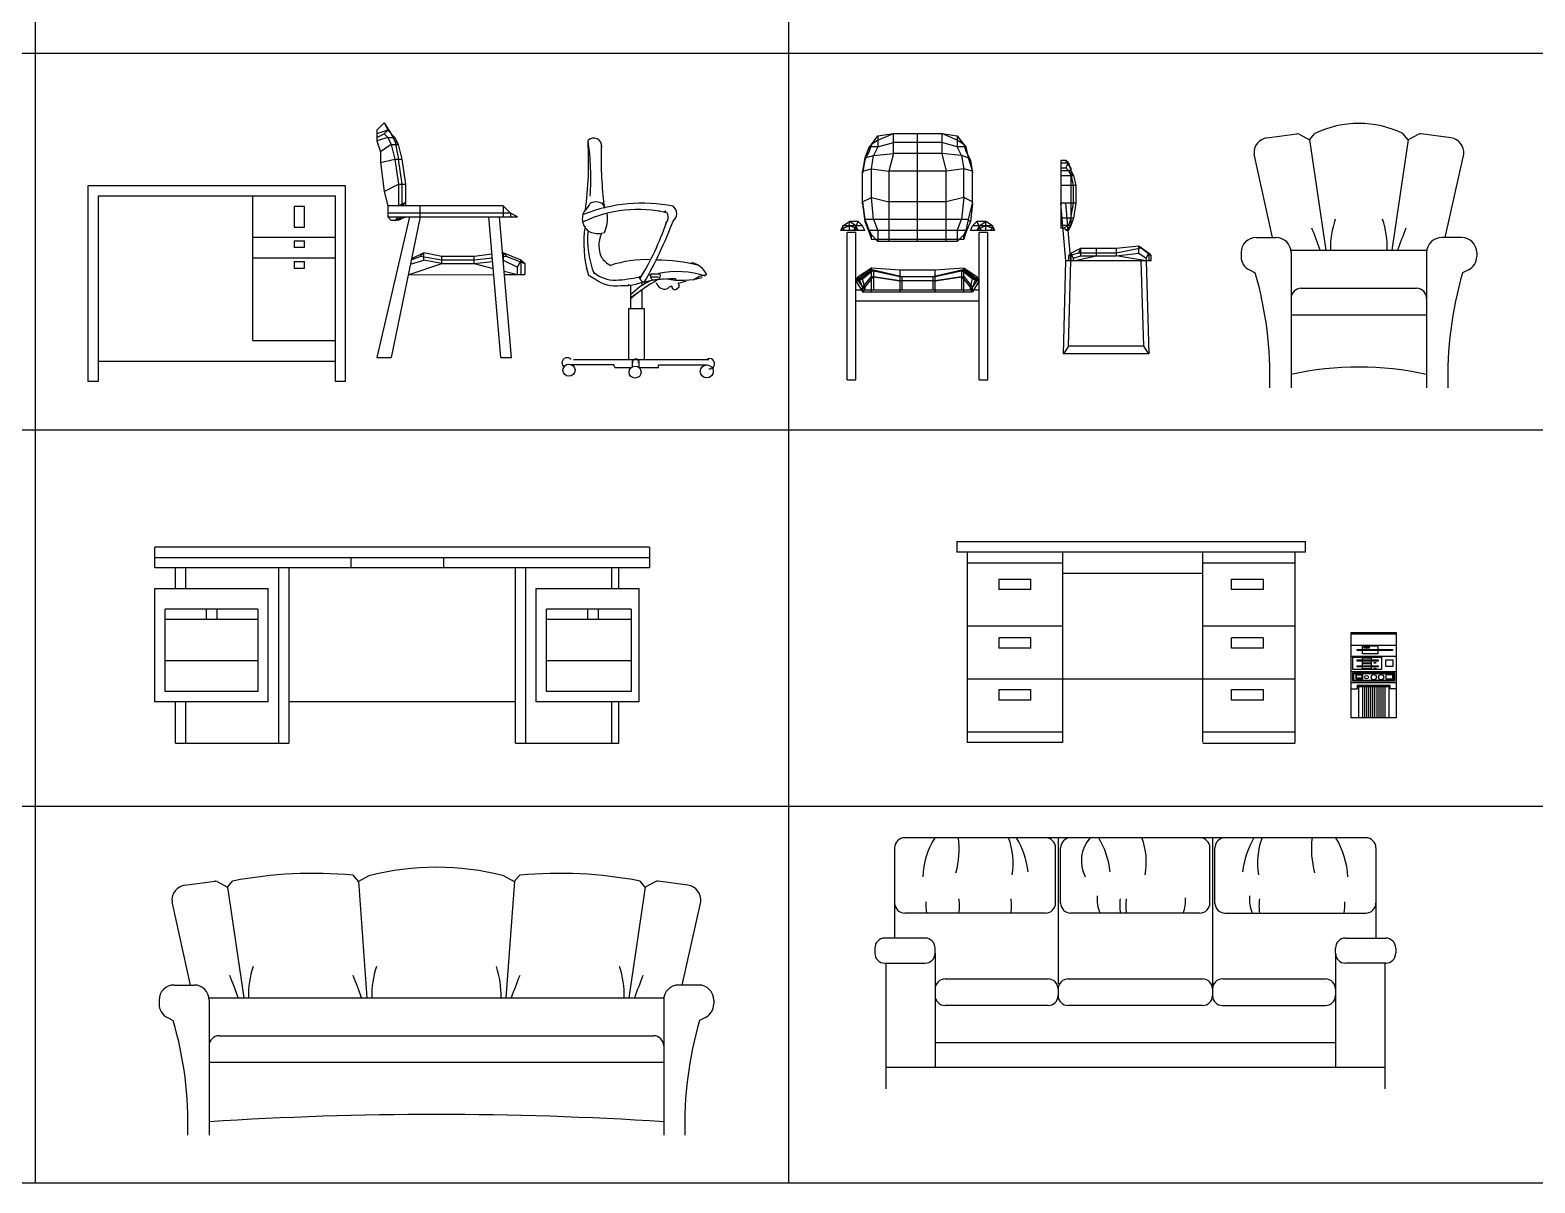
# Model space of a CAD drawing. Extents: x -72339 to 59654, y -38057 to 42097.
# Drawn here: x -60337 to -54344, y 12097 to 16688 of the extents above; entities that cross this region are included whole.
import ezdxf

# ---------------------------------------------------------------- set-up
doc = ezdxf.new("R2010")
doc.units = 0
doc.header["$MEASUREMENT"] = 0
doc.layers.get('0').update_dxf_attribs({"linetype": 'CONTINUOUS'})
doc.styles.add('DIM_FONT', font='SIMPLEX.shx', dxfattribs={"width": 0.8})
doc.styles.get("Standard").update_dxf_attribs({"font": 'TXT', "bigfont": 'HZTXT'})

# ---------------------------------------------------------------- blocks, each defined once
blk = doc.blocks.new('M_K20SXB')
at = {"color": 7, "linetype": 'Continuous'}
for p, q in [((-24.2, 373.8), (-24.2, 369.2)), ((-15.3, 368.5), (-15.3, 277.5)), ((29.3, 379.2), (29.3, 368.2)), ((64.9, 403.9), (96.1, 403.9)), ((67.3, 415.4), (103.3, 415.4)), ((29.3, 351.1), (29.3, 277.5)), ((-24.2, 277.5), (38.2, 277.5)), ((-24.2, 277.5), (-24.2, 74.2)), ((38.2, 277.5), (38.2, 74.2)), ((-242.7, 74.2), (296.8, 74.2)), ((-8, 42.2), (-7.2, 68.2)), ((18.1, 68.1), (18.1, 41.8)), ((-82.2, 52.8), (-256.1, 52.8)), ((-77.7, 42.1), (-82.2, 52.8)), ((-77.7, 42.1), (-13.2, 42.1)), ((14.5, 44.1), (14.4, 44.9)), ((18.1, 42.1), (96.2, 42.1)), ((96.2, 52.8), (287.9, 52.8)), ((96.2, 42.1), (96.2, 52.8))]:
    blk.add_line(p, q, dxfattribs=at)
for centre, radius in [((-260.6, 31.4), 24), ((2.6, 23.9), 24.1), ((288, 26.8), 26)]:
    blk.add_circle(centre, radius, dxfattribs=at)
for centre, radius, start, end in [((-1601.1, 857.9), 1418.8, 352.29304, 3.35652), ((-162, 925), 31.2, 350.13419, 136.7357), ((-1217.3, 794.1), 1043.8, 356.16526, 8.3873), ((1287.4, 868.7), 1419.8, 177.72961, 186.81529), ((-148.1, 634.2), 59.5, 144.51617, 240.54121), ((13.2, 175.6), 496.1, 76.13141, 115.93647), ((30.7, 57.9), 638.4, 78.85112, 111.43441), ((-344.8, 788.6), 192.4, 319.63344, 331.43933), ((-152.8, 644.7), 56.8, 52.09613, 113.9195), ((-200.7, 635.7), 94.5, 27.26866, 38.66864), ((-88.6, 696.2), 35.8, 170.07666, 211.69662), ((109.5, 620.2), 47, 101.78924, 103.46155), ((126, 647.1), 17.4, 94.35972, 115.64101), ((-607.5, 809.6), 746.4, 348.68934, 348.78631), ((130.8, 654.7), 37.5, 308.34079, 51.65921), ((246.1, 537.9), 447.8, 171.32858, 196.58116), ((-241.7, 637), 134.7, 335.80042, 7.29707), ((-914.9, 972.7), 1100.3, 328.36387, 341.29691), ((-1492, 1250.3), 1760.7, 330.34785, 339.20992), ((96.3, 642.3), 38.8, 319.26955, 22.68994), ((185.9, 551.7), 372.4, 174.43036, 201.60454), ((-144.2, 663.8), 88, 247.74407, 283.46295), ((-30.3, 527.9), 111.4, 155.68773, 204.99376), ((112, 490.2), 247.7, 158.12387, 159.59942), ((-49.2, 536.1), 98.9, 213.97654, 242.04903), ((-940.9, 561.2), 761.1, 350.35165, 350.58322), ((-72.5, 510.6), 143.4, 215.52189, 216.97435), ((-77.7, 517.4), 127.6, 228.39971, 272.00253), ((47.3, 15.6), 456.1, 87.99707, 108.25592), ((88.1, -204.6), 674.8, 75.53086, 90.07067), ((169.7, 59.1), 365, 71.83901, 101.62002), ((213.9, 379.9), 80.3, 22.96822, 81.73654), ((-45.2, 616.1), 247.8, 235.73112, 243.05791), ((-72.5, 510.6), 143.4, 233.65222, 277.30936), ((-125.4, 1128.1), 740, 274.03759, 281.34984), ((-45.2, 616.1), 247.8, 267.90367, 282.16195), ((654.8, -553.6), 1099.9, 120.67251, 127.62301), ((172.9, 150.5), 260.8, 114.61838, 136.19429), ((151.9, -103.1), 498.5, 88.71872, 106.89927), ((40.4, 403.6), 20.2, 173.34557, 289.33481), ((-125.4, 1128.1), 740, 284.15751, 285.63507), ((78.1, 405.7), 14.6, 137.86621, 294.32985), ((87.3, 408.6), 16.5, 258.80244, 33.31333), ((121.3, 389.9), 35.9, 194.56137, 283.51064), ((254.5, 24.6), 396.4, 110.76018, 111.4294), ((187.6, 695.2), 305.9, 258.65185, 285.64332), ((162.5, 322.1), 46.4, 107.01145, 134.91654), ((161.9, 365.2), 13.1, 174.22657, 265.38404), ((149.9, 386.8), 36.4, 287.63946, 326.10086), ((182.4, 395), 19.4, 179.24615, 194.31726), ((112.5, 682.4), 310.3, 281.21737, 287.62444), ((146.2, 353.3), 36.4, 21.25421, 42.75607), ((303.2, 295.4), 116.9, 97.5369, 126.06592), ((254.5, 24.6), 396.4, 124.62284, 132.89472), ((-267.5, 60.2), 21.1, 41.35261, 239.03624), ((5.5, 61), 14.5, 26.29431, 151.89663), ((3.8, 50.1), 15.6, 125.99419, 133.80542), ((3.8, 50.1), 15.6, 57.38448, 61.19283), ((299.1, 57.1), 20.5, 263.58537, 123.19962)]:
    blk.add_arc(centre, radius, start, end, dxfattribs=at)
at = {"width": 0.8, "flags": 9}
for tag in ['YSIZE', 'XSIZE']:
    blk.add_attdef(tag, (0, 0), '', height=0.5, dxfattribs=at)
blk = doc.blocks.new('M_K3BBR')
at = {"color": 7, "linetype": 'Continuous'}
for p, q in [((563.2, 779.2), (-463.2, 779.2)), ((-463.2, 779.2), (-463.2, -0.8)), ((563.2, -0.8), (563.2, 779.2)), ((522.1, 738.1), (-422.1, 738.1)), ((-422.1, 738.1), (-422.1, -0.8)), ((193.7, 163.4), (193.7, 738.1)), ((522.1, -0.8), (522.1, 738.1)), ((398.9, 697.1), (357.9, 697.1)), ((357.9, 697.1), (357.9, 615)), ((398.9, 615), (398.9, 697.1)), ((357.9, 615), (398.9, 615)), ((522.1, 573.9), (193.7, 573.9)), ((357.9, 559.7), (398.9, 559.7)), ((357.9, 559.7), (357.9, 532.8)), ((398.9, 532.8), (398.9, 559.7)), ((193.7, 491.8), (522.1, 491.8)), ((398.9, 532.8), (357.9, 532.8)), ((357.9, 477.1), (398.9, 477.1)), ((357.9, 477.1), (357.9, 450.7)), ((357.9, 450.7), (398.9, 450.7)), ((398.9, 450.7), (398.9, 477.1)), ((193.7, 163.4), (522.1, 163.4)), ((-422.1, 81.3), (522.1, 81.3)), ((-422.1, -0.8), (-463.2, -0.8)), ((563.2, -0.8), (522.1, -0.8))]:
    blk.add_line(p, q, dxfattribs=at)
at = {"width": 0.8, "flags": 9}
for tag in ['YSIZE', 'XSIZE']:
    blk.add_attdef(tag, (0, 0), '', height=0.5, dxfattribs=at)
blk = doc.blocks.new('M_K18PVJ')
at = {"color": 7, "linetype": 'Continuous'}
for p, q in [((-241.7, 933.2), (-270.4, 904.5)), ((-227.3, 904.5), (-270.4, 890.1)), ((-270.4, 904.5), (-270.4, 861.4)), ((-241.7, 933.2), (-212.9, 890.1)), ((-241.7, 933.2), (-227.3, 904.5)), ((-227.3, 904.5), (-241.7, 890.1)), ((-227.3, 904.5), (-198.5, 875.7)), ((-270.4, 875.7), (-241.7, 890.1)), ((-227.3, 875.7), (-270.4, 861.4)), ((-270.4, 861.4), (-256, 818.2)), ((-212.9, 847), (-256, 818.2)), ((-227.3, 875.7), (-241.7, 890.1)), ((-227.3, 875.7), (-198.5, 875.7)), ((-227.3, 875.7), (-212.9, 847)), ((-198.5, 861.4), (-212.9, 890.1)), ((-212.9, 847), (-198.5, 789.5)), ((-212.9, 847), (-184.2, 847)), ((-184.2, 847), (-198.5, 875.7)), ((-198.5, 861.4), (-184.2, 789.5)), ((-184.2, 847), (-198.5, 861.4)), ((-169.8, 789.5), (-184.2, 847)), ((-256, 818.2), (-256, 775.1)), ((-256, 775.1), (-198.5, 789.5)), ((-198.5, 789.5), (-169.8, 789.5)), ((-198.5, 789.5), (-184.2, 688.9)), ((-169.8, 688.9), (-184.2, 789.5)), ((-155.4, 688.9), (-169.8, 789.5)), ((-256, 775.1), (-241.7, 660.2)), ((-241.7, 660.2), (-184.2, 688.9)), ((-241.7, 660.2), (-227.3, 602.7)), ((-184.2, 688.9), (-155.4, 688.9)), ((-184.2, 688.9), (-184.2, 602.7)), ((-169.8, 602.7), (-169.8, 688.9)), ((-155.4, 602.7), (-155.4, 688.9)), ((232.6, 602.7), (-227.3, 602.7)), ((-227.3, 602.7), (-227.3, 559.6)), ((-184.2, 602.7), (-155.4, 617.1)), ((-155.4, 617.1), (-169.8, 602.7)), ((-97.9, 559.6), (-97.9, 602.7)), ((261.3, 573.9), (232.6, 602.7)), ((232.6, 602.7), (232.6, 559.6)), ((-141.1, 559.6), (-270.4, -0.9)), ((261.3, 573.9), (-227.3, 573.9)), ((-227.3, 559.6), (290.1, 559.6)), ((-227.3, 559.6), (-212.9, 545.2)), ((-97.9, 559.6), (-212.9, -0.9)), ((-198.5, 545.2), (-212.9, 545.2)), ((-184.2, 559.6), (-198.5, 545.2)), ((-185.8, 545.4), (-198.5, 545.2)), ((-196.8, 545.2), (-169.8, 559.6)), ((-185.8, 545.4), (-155.4, 559.6)), ((222.8, -1.6), (175.1, 559.6)), ((265.9, -1.6), (218.2, 559.6)), ((290.1, 559.6), (261.3, 573.9)), ((261.3, 573.9), (261.3, 559.6)), ((-145.7, 327.6), (-11.7, 372.8)), ((-136.5, 371.3), (-83.6, 387.1)), ((-133.3, 387.4), (-97.9, 401.5)), ((-83.6, 415.9), (-132.4, 391.4)), ((-97.9, 401.5), (-83.6, 415.9)), ((-11.7, 387.1), (-97.9, 401.5)), ((-11.7, 401.5), (-83.6, 415.9)), ((-83.6, 387.1), (-83.6, 415.9)), ((-11.7, 372.8), (-83.6, 387.1)), ((117.6, 401.5), (-11.7, 401.5)), ((-11.7, 372.8), (-11.7, 401.5)), ((117.6, 387.1), (-11.7, 387.1)), ((-11.7, 372.8), (117.6, 372.8)), ((187.8, 410.3), (117.6, 401.5)), ((117.6, 372.8), (117.6, 401.5)), ((189.1, 395.1), (117.6, 387.1)), ((117.6, 372.8), (190.2, 381.8)), ((117.6, 372.8), (192.6, 354)), ((232.6, 415.9), (230.4, 415.6)), ((247, 401.5), (231.8, 399.8)), ((304.4, 387.1), (232.6, 415.9)), ((232.6, 415.9), (232.6, 387.1)), ((247, 401.5), (232.6, 415.9)), ((232.6, 387.1), (290.1, 358.4)), ((247, 401.5), (318.8, 372.8)), ((290.1, 358.4), (304.4, 387.1)), ((304.4, 329.6), (304.4, 387.1)), ((318.8, 372.8), (304.4, 387.1)), ((318.8, 372.8), (318.8, 329.6)), ((-145.7, 327.6), (194.7, 329.1)), ((236.6, 343), (290.1, 329.6)), ((237.8, 329.3), (318.8, 329.6)), ((290.1, 329.6), (290.1, 358.4)), ((-270.4, -0.9), (-212.9, -0.9)), ((222.8, -1.6), (265.9, -1.6))]:
    blk.add_line(p, q, dxfattribs=at)
at = {"width": 0.8, "flags": 9}
for tag in ['YSIZE', 'XSIZE']:
    blk.add_attdef(tag, (0, 0), '', height=0.5, dxfattribs=at)
blk = doc.blocks.new('M_K1RAT')
at = {"color": 7, "linetype": 'Continuous'}
for p, q in [((1035.3, 778.8), (-935.2, 778.8)), ((-935.2, 696.7), (-935.2, 778.8)), ((-935.2, 737.8), (1035.3, 737.8)), ((-155.2, 737.8), (-155.2, 696.7)), ((214.3, 737.8), (214.3, 696.7)), ((1035.3, 778.8), (1035.3, 696.7)), ((1035.3, 696.7), (-935.2, 696.7)), ((-853.1, 614.6), (-853.1, 696.7)), ((-812, 614.6), (-812, 696.7)), ((-442.6, 696.7), (-442.6, -1.2)), ((-401.5, 696.7), (-401.5, -1.2)), ((501.6, -1.2), (501.6, 696.7)), ((542.7, -1.2), (542.7, 696.7)), ((884.3, 616.2), (884.3, 697.1)), ((912.2, 614.6), (912.2, 696.7)), ((-935.2, 163), (-935.2, 614.6)), ((-935.2, 614.6), (-483.6, 614.6)), ((-483.6, 163), (-483.6, 614.6)), ((583.7, 163), (583.7, 614.6)), ((583.7, 614.6), (994.3, 614.6)), ((994.3, 163), (994.3, 614.6)), ((-894.1, 204.1), (-894.1, 532.5)), ((-524.7, 532.5), (-894.1, 532.5)), ((-524.7, 491.5), (-894.1, 491.5)), ((-729.9, 491.5), (-729.9, 532.5)), ((-688.9, 532.5), (-688.9, 491.5)), ((-524.7, 532.5), (-524.7, 204.1)), ((624.8, 204.1), (624.8, 532.5)), ((961.6, 532.5), (624.8, 532.5)), ((961.6, 491.5), (624.8, 491.5)), ((789, 491.5), (789, 532.5)), ((830.1, 532.5), (830.1, 491.5)), ((961.6, 532.5), (961.6, 204.1)), ((-894.1, 327.3), (-524.7, 327.3)), ((624.8, 327.3), (961.6, 327.3)), ((-524.7, 204.1), (-894.1, 204.1)), ((961.6, 204.1), (624.8, 204.1)), ((-483.6, 163), (-935.2, 163)), ((-853.1, -1.2), (-853.1, 163)), ((-812, -1.2), (-812, 163)), ((501.6, 163), (-401.5, 163)), ((994.3, 163), (583.7, 163)), ((884.3, -1.5), (884.3, 163.9)), ((912.2, -1.2), (912.2, 163)), ((-853.1, -1.2), (-401.5, -1.2)), ((501.6, -1.2), (912.2, -1.2))]:
    blk.add_line(p, q, dxfattribs=at)
at = {"width": 0.8, "flags": 9}
for tag in ['YSIZE', 'XSIZE']:
    blk.add_attdef(tag, (0, 0), '', height=0.5, dxfattribs=at)
blk = doc.blocks.new('M_K22YBL')
for p, q in [((-318.2, 1011.5), (-337.5, 1034)), ((-276.7, 1033.8), (-318.2, 1011.5)), ((260.2, 1033.8), (301.7, 1011.5)), ((301.7, 1011.5), (321, 1034)), ((-1009.6, 996.1), (-890.9, 1012.2)), ((-881.8, 1010.6), (-840.3, 988.2)), ((-840.3, 988.2), (-819.1, 1012.9)), ((-840.3, 988.2), (-774.9, 548.1)), ((-318.7, 1012.1), (-285.2, 548.1)), ((302.2, 1012.1), (268.7, 548.1)), ((823.7, 988.2), (758.4, 548.1)), ((823.7, 988.2), (802.6, 1012.9)), ((865.3, 1010.6), (823.7, 988.2)), ((993.1, 996.1), (874.4, 1012.2)), ((-987.1, 598.6), (-1061.2, 930.3)), ((970.6, 598.6), (1044.7, 930.3)), ((-1052.8, 598.6), (-973.5, 598.6)), ((-913.5, 548.1), (896.9, 548.1)), ((1036.3, 598.6), (956.9, 598.6)), ((-1112.8, 538.6), (-1112.8, 523.2)), ((-913.5, 538.6), (-913.5, 0.4)), ((896.9, 538.6), (896.9, 0.4)), ((1096.3, 538.6), (1096.3, 523.2)), ((-1079.6, 469.5), (-1056.4, 457.9)), ((1063.1, 469.5), (1039.9, 457.9)), ((-873.5, 396.6), (856.9, 396.6)), ((-913.5, 290.9), (896.9, 290.9))]:
    blk.add_line(p, q)
for centre, radius, start, end in [((-499.9, -655.1), 1698.2, 84.62581, 100.83464), ((-341.3, 1030.7), 5, 40.62039, 84.62581), ((-8.3, -13.4), 1081.1, 75.62389, 104.37611), ((324.8, 1030.7), 5, 95.37419, 139.37961), ((483.4, -655.1), 1698.2, 79.16536, 95.37419), ((-1001.5, 936.7), 60, 97.74476, 186.12351), ((-888.9, 997.4), 15, 61.71539, 97.74476), ((872.4, 997.4), 15, 82.25524, 118.28461), ((985, 936.7), 60, 353.87649, 82.25524), ((-397.8, 557.4), 359, 161.39636, 181.48554), ((93.2, 557.4), 359, 161.39636, 181.48554), ((-109.7, 557.4), 359, 358.51446, 18.60364), ((381.2, 557.4), 359, 358.51446, 18.60364), ((-3412.3, -389.2), 2777.7, 19.71987, 21.67342), ((-2921.3, -389.2), 2777.7, 19.71987, 21.67342), ((2904.8, -389.2), 2777.7, 158.32658, 160.28013), ((3395.8, -389.2), 2777.7, 158.32658, 160.28013), ((-1052.8, 538.6), 60, 90, 180), ((-973.5, 538.6), 60, 0, 90), ((956.9, 538.6), 60, 90, 180), ((1036.3, 538.6), 60, 360, 90), ((-1052.8, 523.2), 60, 180, 243.45039), ((1036.3, 523.2), 60, 296.54961, 0), ((-2476.6, 45), 1479, 358.27121, 16.21082), ((2460.1, 45), 1479, 163.78918, 181.72879), ((-873.5, 356.6), 40, 90, 180), ((856.9, 356.6), 40, 360, 90), ((-8.3, -13869.7), 13952.7, 86.28025, 93.71975)]:
    blk.add_arc(centre, radius, start, end)
at = {"style": 'DIM_FONT', "width": 0.8, "flags": 9}
for tag in ['YSIZE', 'XSIZE']:
    blk.add_attdef(tag, (0, 0), '', height=0.5, dxfattribs=at)
blk = doc.blocks.new('M_K17ZNU')
at = {"color": 7, "linetype": 'Continuous'}
for p, q in [((-180, 770), (-180, 500)), ((-160, 770), (-180, 770)), ((-180, 760), (-150, 760)), ((-180, 740), (-160, 740)), ((-180, 730), (-140, 730)), ((-150, 760), (-160, 770)), ((-140, 740), (-160, 770)), ((-160, 740), (-150, 760)), ((-160, 740), (-150, 730)), ((-150, 760), (-140, 730)), ((-150, 730), (-140, 710)), ((-140, 740), (-140, 720)), ((-140, 730), (-130, 710)), ((-140, 720), (-130, 710)), ((-130, 670), (-140, 720)), ((-180, 710), (-130, 710)), ((-120, 670), (-180, 670)), ((-140, 710), (-140, 510)), ((-130, 710), (-120, 670)), ((-130, 600), (-130, 670)), ((-120, 670), (-120, 600)), ((-120, 600), (-180, 600)), ((-160, 370), (-180, 600)), ((-140, 370), (-160, 600)), ((-140, 540), (-130, 600)), ((-120, 600), (-130, 540)), ((-130, 540), (-180, 540)), ((-140, 540), (-150, 510)), ((-130, 540), (-140, 510)), ((-140, 510), (-180, 510)), ((-170, 500), (-180, 500)), ((-150, 510), (-170, 500)), ((-170, 500), (-150, 490)), ((-160, 490), (-140, 510)), ((-150, 490), (-160, 490)), ((-140, 510), (-150, 490)), ((-140, 400), (-100, 420)), ((-100, 420), (-110, 400)), ((-100, 420), (40, 420)), ((-100, 390), (-100, 420)), ((-40, 420), (-40, 390)), ((40, 420), (130, 430)), ((40, 420), (40, 390)), ((140, 420), (40, 400)), ((130, 430), (140, 420)), ((130, 430), (170, 400)), ((130, 400), (130, 430)), ((180, 390), (140, 420)), ((-170, 0), (-160, 370)), ((180, 370), (-160, 370)), ((-140, 400), (-150, 390)), ((-110, 400), (-150, 390)), ((-150, 390), (-150, 370)), ((-150, 30), (-140, 370)), ((-140, 400), (-140, 370)), ((-130, 380), (-140, 400)), ((-130, 380), (-100, 390)), ((-130, 370), (-40, 390)), ((-130, 370), (-130, 380)), ((40, 400), (-110, 400)), ((-100, 390), (40, 390)), ((40, 390), (130, 400)), ((160, 370), (40, 390)), ((130, 400), (160, 380)), ((150, 30), (140, 370)), ((160, 380), (170, 400)), ((160, 380), (160, 370)), ((160, 370), (170, 0)), ((170, 400), (180, 390)), ((170, 400), (170, 370)), ((180, 370), (180, 390)), ((-150, 30), (-170, 0)), ((170, 0), (-170, 0)), ((150, 30), (-150, 30)), ((170, 0), (150, 30))]:
    blk.add_line(p, q, dxfattribs=at)
at = {"width": 0.8, "flags": 9}
for tag in ['YSIZE', 'XSIZE']:
    blk.add_attdef(tag, (0, 0), '', height=0.5, dxfattribs=at)
blk = doc.blocks.new('M_K19WZW')
at = {"color": 7, "linetype": 'Continuous'}
for p, q in [((-185.7, 938), (-159.4, 973)), ((-159.4, 955.5), (-98.1, 981.8)), ((-159.4, 973), (-98.1, 981.8)), ((-159.4, 973), (-159.4, 929.2)), ((-98.1, 902.9), (-98.1, 981.8)), ((-98.1, 981.8), (94.7, 981.8)), ((-1.7, 552.4), (-1.7, 981.8)), ((156, 955.5), (94.7, 981.8)), ((94.7, 981.8), (94.7, 902.9)), ((94.7, 981.8), (156, 973)), ((156, 973), (182.3, 938)), ((156, 973), (156, 929.2)), ((-194.5, 929.2), (-212, 885.4)), ((-194.5, 911.7), (-212, 876.6)), ((-185.7, 938), (-194.5, 911.7)), ((-185.7, 938), (-194.5, 929.2)), ((-159.4, 929.2), (-194.5, 929.2)), ((-194.5, 929.2), (-194.5, 911.7)), ((-159.4, 955.5), (-185.7, 938)), ((-159.4, 929.2), (-177, 894.2)), ((-177, 894.2), (-98.1, 902.9)), ((-159.4, 929.2), (-98.1, 946.7)), ((-98.1, 902.9), (-115.6, 832.8)), ((94.7, 946.7), (-98.1, 946.7)), ((94.7, 902.9), (-98.1, 902.9)), ((156, 929.2), (94.7, 946.7)), ((173.5, 894.2), (94.7, 902.9)), ((94.7, 902.9), (112.2, 832.8)), ((182.3, 938), (156, 955.5)), ((191.1, 929.2), (156, 929.2)), ((173.5, 894.2), (156, 929.2)), ((182.3, 938), (191.1, 911.7)), ((182.3, 938), (191.1, 929.2)), ((191.1, 929.2), (199.8, 885.4)), ((191.1, 911.7), (191.1, 929.2)), ((191.1, 911.7), (208.6, 876.6)), ((-212, 885.4), (-220.8, 832.8)), ((-212, 876.6), (-220.8, 824.1)), ((-220.8, 832.8), (-185.7, 841.6)), ((-212, 885.4), (-177, 894.2)), ((-212, 885.4), (-212, 876.6)), ((-185.7, 841.6), (-177, 894.2)), ((-185.7, 841.6), (-115.6, 832.8)), ((-185.7, 727.7), (-185.7, 841.6)), ((182.3, 841.6), (112.2, 832.8)), ((199.8, 885.4), (173.5, 894.2)), ((173.5, 894.2), (182.3, 841.6)), ((217.3, 832.8), (182.3, 841.6)), ((182.3, 727.7), (182.3, 841.6)), ((199.8, 885.4), (217.3, 832.8)), ((199.8, 885.4), (208.6, 876.6)), ((208.6, 876.6), (217.3, 824.1)), ((-220.8, 701.4), (-220.8, 832.8)), ((112.2, 832.8), (-115.6, 832.8)), ((-115.6, 832.8), (-115.6, 552.4)), ((112.2, 552.4), (112.2, 832.8)), ((217.3, 701.4), (217.3, 832.8)), ((-220.8, 710.1), (-185.7, 727.7)), ((-185.7, 727.7), (-115.6, 710.1)), ((-177, 640.1), (-185.7, 727.7)), ((182.3, 727.7), (112.2, 710.1)), ((182.3, 727.7), (173.5, 640.1)), ((217.3, 710.1), (182.3, 727.7)), ((-220.8, 710.1), (-212, 640.1)), ((-220.8, 701.4), (-212, 631.3)), ((112.2, 710.1), (-115.6, 710.1)), ((217.3, 710.1), (199.8, 640.1)), ((217.3, 701.4), (208.6, 631.3)), ((-299.6, 613.8), (-308.4, 596.2)), ((-299.6, 605), (-308.4, 596.2)), ((-299.6, 613.8), (-273.3, 631.3)), ((-220.8, 613.8), (-299.6, 613.8)), ((-299.6, 605), (-273.3, 613.8)), ((-299.6, 605), (-299.6, 613.8)), ((-290.9, 596.2), (-299.6, 605)), ((-238.3, 631.3), (-273.3, 631.3)), ((-247.1, 613.8), (-273.3, 631.3)), ((-273.3, 596.2), (-273.3, 631.3)), ((-247.1, 605), (-273.3, 613.8)), ((-255.8, 596.2), (-238.3, 631.3)), ((-247.1, 605), (-255.8, 596.2)), ((-247.1, 605), (-247.1, 613.8)), ((-247.1, 613.8), (-238.3, 596.2)), ((-238.3, 596.2), (-247.1, 605)), ((-238.3, 631.3), (-220.8, 613.8)), ((-212, 596.2), (-220.8, 613.8)), ((199.8, 640.1), (-212, 640.1)), ((-212, 640.1), (-194.5, 596.2)), ((-212, 640.1), (-212, 631.3)), ((-212, 631.3), (-194.5, 587.5)), ((-177, 640.1), (-159.4, 596.2)), ((156, 596.2), (173.5, 640.1)), ((199.8, 640.1), (191.1, 596.2)), ((208.6, 631.3), (191.1, 587.5)), ((199.8, 640.1), (208.6, 631.3)), ((208.6, 596.2), (217.3, 613.8)), ((234.9, 631.3), (217.3, 613.8)), ((296.2, 613.8), (217.3, 613.8)), ((269.9, 631.3), (234.9, 631.3)), ((252.4, 596.2), (234.9, 631.3)), ((243.6, 613.8), (234.9, 596.2)), ((234.9, 596.2), (243.6, 605)), ((243.6, 613.8), (269.9, 631.3)), ((243.6, 605), (269.9, 613.8)), ((243.6, 605), (243.6, 613.8)), ((243.6, 605), (252.4, 596.2)), ((296.2, 613.8), (269.9, 631.3)), ((269.9, 596.2), (269.9, 631.3)), ((296.2, 605), (269.9, 613.8)), ((287.4, 596.2), (296.2, 605)), ((296.2, 605), (296.2, 613.8)), ((296.2, 613.8), (305, 596.2)), ((296.2, 605), (305, 596.2)), ((-212, 596.2), (-308.4, 596.2)), ((-247.1, 587.5), (-282.1, 587.5)), ((-282.1, 0.4), (-282.1, 587.5)), ((-247.1, 0.4), (-247.1, 587.5)), ((191.1, 596.2), (-194.5, 596.2)), ((-194.5, 596.2), (-185.7, 578.7)), ((-194.5, 596.2), (-194.5, 587.5)), ((-194.5, 587.5), (-185.7, 561.2)), ((-185.7, 578.7), (-159.4, 552.4)), ((-185.7, 561.2), (-185.7, 578.7)), ((-185.7, 561.2), (182.3, 561.2)), ((-159.4, 596.2), (-159.4, 552.4)), ((156, 552.4), (-159.4, 552.4)), ((156, 596.2), (156, 552.4)), ((182.3, 578.7), (156, 552.4)), ((191.1, 596.2), (182.3, 578.7)), ((191.1, 587.5), (182.3, 561.2)), ((182.3, 561.2), (182.3, 578.7)), ((191.1, 587.5), (191.1, 596.2)), ((305, 596.2), (208.6, 596.2)), ((243.6, 0.4), (243.6, 587.5)), ((278.7, 587.5), (243.6, 587.5)), ((278.7, 0.4), (278.7, 587.5)), ((-247.1, 394.7), (-194.5, 438.5)), ((-238.3, 412.2), (-185.7, 447.3)), ((-238.3, 394.7), (-185.7, 438.5)), ((-220.8, 403.5), (-177, 438.5)), ((-185.7, 447.3), (-194.5, 438.5)), ((-194.5, 438.5), (-71.8, 412.2)), ((-194.5, 438.5), (-177, 438.5)), ((-185.7, 447.3), (-71.8, 438.5)), ((-185.7, 350.9), (-185.7, 447.3)), ((-185.7, 438.5), (-71.8, 412.2)), ((-177, 438.5), (-63, 412.2)), ((-177, 438.5), (-177, 359.7)), ((-71.8, 438.5), (68.4, 438.5)), ((-71.8, 438.5), (-71.8, 350.9)), ((59.6, 412.2), (173.5, 438.5)), ((68.4, 438.5), (182.3, 447.3)), ((68.4, 412.2), (191.1, 438.5)), ((68.4, 412.2), (182.3, 438.5)), ((68.4, 350.9), (68.4, 438.5)), ((173.5, 438.5), (217.3, 403.5)), ((173.5, 438.5), (173.5, 359.7)), ((173.5, 438.5), (191.1, 438.5)), ((182.3, 447.3), (234.9, 412.2)), ((182.3, 350.9), (182.3, 447.3)), ((182.3, 447.3), (191.1, 438.5)), ((182.3, 438.5), (234.9, 394.7)), ((191.1, 438.5), (243.6, 394.7)), ((-247.1, 394.7), (-238.3, 412.2)), ((-247.1, 394.7), (-220.8, 350.9)), ((-238.3, 394.7), (-247.1, 394.7)), ((-247.1, 359.7), (243.6, 359.7)), ((-238.3, 412.2), (-220.8, 368.4)), ((-220.8, 403.5), (-238.3, 394.7)), ((-238.3, 394.7), (-212, 359.7)), ((-220.8, 368.4), (-185.7, 412.2)), ((-212, 368.4), (-220.8, 403.5)), ((-220.8, 350.9), (-220.8, 368.4)), ((-212, 359.7), (-220.8, 350.9)), ((-212, 368.4), (-177, 412.2)), ((-212, 368.4), (-212, 359.7)), ((-185.7, 412.2), (-71.8, 394.7)), ((-177, 412.2), (-63, 394.7)), ((-71.8, 412.2), (68.4, 412.2)), ((68.4, 394.7), (-71.8, 394.7)), ((-63, 359.7), (-63, 412.2)), ((59.6, 394.7), (173.5, 412.2)), ((59.6, 412.2), (59.6, 359.7)), ((68.4, 394.7), (182.3, 412.2)), ((173.5, 412.2), (208.6, 368.4)), ((182.3, 412.2), (217.3, 368.4)), ((208.6, 368.4), (217.3, 403.5)), ((234.9, 394.7), (208.6, 359.7)), ((208.6, 359.7), (208.6, 368.4)), ((208.6, 359.7), (217.3, 350.9)), ((217.3, 368.4), (234.9, 412.2)), ((234.9, 394.7), (217.3, 403.5)), ((243.6, 394.7), (217.3, 350.9)), ((217.3, 350.9), (217.3, 368.4)), ((243.6, 394.7), (234.9, 412.2)), ((243.6, 394.7), (234.9, 394.7)), ((-247.1, 315.8), (243.6, 315.8)), ((-220.8, 350.9), (217.3, 350.9)), ((-282.1, 0.4), (-247.1, 0.4)), ((243.6, 0.4), (278.7, 0.4))]:
    blk.add_line(p, q, dxfattribs=at)
at = {"width": 0.8, "flags": 9}
for tag in ['YSIZE', 'XSIZE']:
    blk.add_attdef(tag, (0, 0), '', height=0.5, dxfattribs=at)
blk = doc.blocks.new('M_K21CCI')
for p, q in [((-363.2, 996.9), (-244.5, 1013.1)), ((-235.4, 1011.4), (-193.9, 989.1)), ((-193.9, 989.1), (-172.7, 1013.7)), ((-193.9, 989.1), (-128.5, 548.9)), ((199.5, 989.1), (134.1, 548.9)), ((199.5, 989.1), (178.4, 1013.7)), ((241, 1011.4), (199.5, 989.1)), ((368.8, 996.9), (250.2, 1013.1)), ((-340.7, 599.4), (-414.8, 931.1)), ((346.4, 599.4), (420.4, 931.1)), ((-406.4, 599.4), (-327.1, 599.4)), ((412.1, 599.4), (332.7, 599.4)), ((-466.4, 539.4), (-466.4, 524)), ((-267.1, 548.9), (272.7, 548.9)), ((-267.1, 539.4), (-267.1, 1.2)), ((272.7, 539.4), (272.7, 1.2)), ((472.1, 539.4), (472.1, 524)), ((-433.2, 470.3), (-410, 458.7)), ((438.9, 470.3), (415.7, 458.7)), ((-227.1, 397.4), (232.7, 397.4)), ((-267.1, 291.7), (272.7, 291.7))]:
    blk.add_line(p, q)
for centre, radius, start, end in [((2.8, 653.2), 401, 64.03999, 115.96001), ((-355.1, 937.5), 60, 97.74476, 186.12351), ((-242.5, 998.2), 15, 61.71539, 97.74476), ((248.1, 998.2), 15, 82.25524, 118.28461), ((360.8, 937.5), 60, 353.87649, 82.25524), ((248.7, 558.2), 359, 161.39636, 181.48554), ((-243, 558.2), 359, 358.51446, 18.60364), ((-406.4, 539.4), 60, 90, 180), ((-327.1, 539.4), 60, 0, 90), ((-2765.9, -388.4), 2777.7, 19.71987, 21.67342), ((2771.5, -388.4), 2777.7, 158.32658, 160.28013), ((332.7, 539.4), 60, 90, 180), ((412.1, 539.4), 60, 360, 90), ((-406.4, 524), 60, 180, 243.45039), ((412.1, 524), 60, 296.54961, 0), ((-1830.2, 45.8), 1479, 358.27121, 16.21082), ((1835.8, 45.8), 1479, 163.78918, 181.72879), ((-227.1, 357.4), 40, 90, 180), ((232.7, 357.4), 40, 360, 90), ((2.8, -1169.8), 1253.6, 77.5682, 102.4318)]:
    blk.add_arc(centre, radius, start, end)
at = {"style": 'DIM_FONT', "width": 0.8, "flags": 9}
for tag in ['YSIZE', 'XSIZE']:
    blk.add_attdef(tag, (0, 0), '', height=0.5, dxfattribs=at)
blk = doc.blocks.new('M_K24GBU')
for p, q in [((-90, 335), (90, 335)), ((-90, 290), (90, 290)), ((-90, 245), (90, 245)), ((-90, 185), (90, 185)), ((-90, 140), (90, 140)), ((-65, 129.8), (65, 129.8)), ((-65, 129.8), (-65, 115)), ((-60, 124.8), (-60, 0)), ((-60, 124.8), (60, 124.8)), ((-43.8, 124.8), (-43.8, 0)), ((-35.8, 124.8), (-35.8, 0)), ((-27.8, 124.8), (-27.8, 0)), ((-19.8, 124.8), (-19.8, 0)), ((-11.8, 124.8), (-11.8, 0)), ((-3.8, 124.8), (-3.8, 0)), ((4.2, 124.8), (4.2, 0)), ((12.2, 124.8), (12.2, 0)), ((20.2, 124.8), (20.2, 0)), ((28.2, 124.8), (28.2, 0)), ((36.2, 124.8), (36.2, 0)), ((44.2, 124.8), (44.2, 0)), ((60, 124.8), (60, 0)), ((65, 129.8), (65, 115)), ((-90, 115.1), (-65, 115)), ((90, 115.1), (65, 115))]:
    blk.add_line(p, q)
for points in [[(-90, 0), (-90, 340), (90, 340), (90, 0)], [(-82.2, 192), (-82.2, 241.7), (31.9, 241.7), (31.9, 192)], [(-65.6, 267.6), (-65.6, 271.8), (75.5, 271.8), (75.5, 267.6)], [(-44.8, 255.2), (-44.8, 286.3), (17.4, 286.3), (17.4, 255.2)], [(-37.6, 277), (-37.6, 282.2), (-17.9, 282.2), (-17.9, 277)], [(-65.6, 226.2), (-65.6, 230.3), (18.4, 230.3), (18.4, 226.2)], [(-65.6, 203.4), (-65.6, 207.5), (18.4, 207.5), (18.4, 203.4)], [(-44.8, 217.9), (-44.8, 238.6), (-9.6, 238.6), (-9.6, 217.9)], [(-44.8, 195.1), (-44.8, 215.8), (-9.6, 215.8), (-9.6, 195.1)], [(2.7, 217.9), (2.7, 220.6), (9.2, 220.6), (9.2, 217.9)], [(2.7, 195.1), (2.7, 197.8), (9.2, 197.8), (9.2, 195.1)], [(48.5, 204.4), (48.5, 230.3), (76.5, 230.3), (76.5, 204.4)], [(-82.2, 145.3), (-82.2, 179.5), (82.8, 179.5), (82.8, 145.3)], [(-79.2, 148.3), (-79.2, 176.5), (79.8, 176.5), (79.8, 148.3)], [(-69.7, 153.6), (-69.7, 172.3), (-44.8, 172.3), (-44.8, 153.6)], [(-68.4, 158.2), (-68.4, 171), (-46.5, 171), (-46.5, 158.2)], [(50.6, 153.6), (50.6, 172.3), (75.5, 172.3), (75.5, 153.6)]]:
    blk.add_lwpolyline(points, close=True)
for centre, radius in [((-28.2, 161.9), 7.26), ((0.8, 161.9), 10.4), ((29.9, 161.9), 10.4)]:
    blk.add_circle(centre, radius)
at = {"style": 'DIM_FONT', "width": 0.8, "flags": 9}
for tag in ['YSIZE', 'XSIZE']:
    blk.add_attdef(tag, (0, 0), '', height=0.5, dxfattribs=at)
blk = doc.blocks.new('M_K2AGG')
at = {"color": 7, "linetype": 'Continuous'}
for p, q in [((-678.4, 798.5), (711, 798.5)), ((-678.4, 798.5), (-678.4, 756.4)), ((711, 756.4), (711, 798.5)), ((711, 756.4), (-678.4, 756.4)), ((-636.3, 756.4), (-636.3, -1.5)), ((-257.4, 756.4), (-257.4, -1.5)), ((302.2, -0.5), (302.2, 756.8)), ((668.9, 756.4), (668.9, -1.5)), ((-636.3, 714.3), (-257.4, 714.3)), ((-257.4, 672.2), (302.2, 672.2)), ((302.2, 714.3), (668.9, 714.3)), ((-510, 649.4), (-383.7, 649.4)), ((-510, 649.4), (-510, 607.3)), ((-383.7, 607.3), (-510, 607.3)), ((-383.7, 607.3), (-383.7, 649.4)), ((416.3, 649.4), (542.6, 649.4)), ((416.3, 607.3), (416.3, 649.4)), ((542.6, 607.3), (416.3, 607.3)), ((542.6, 649.4), (542.6, 607.3)), ((-257.4, 461.7), (-636.3, 461.7)), ((668.9, 461.7), (302.2, 461.7)), ((-510, 415.9), (-510, 373.7)), ((-383.7, 415.9), (-510, 415.9)), ((-383.7, 373.7), (-510, 373.7)), ((-383.7, 373.7), (-383.7, 415.9)), ((416.3, 373.7), (416.3, 415.9)), ((542.6, 415.9), (416.3, 415.9)), ((542.6, 373.7), (416.3, 373.7)), ((542.6, 415.9), (542.6, 373.7)), ((668.9, 251.1), (-636.3, 251.1)), ((-510, 209), (-383.7, 209)), ((-510, 209), (-510, 166.9)), ((-383.7, 166.9), (-383.7, 209)), ((416.3, 209), (542.6, 209)), ((416.3, 166.9), (416.3, 209)), ((542.6, 209), (542.6, 166.9)), ((-383.7, 166.9), (-510, 166.9)), ((542.6, 166.9), (416.3, 166.9)), ((-636.3, 40.6), (-257.4, 40.6)), ((302.2, 40.6), (668.9, 40.6)), ((-257.4, -1.5), (-636.3, -1.5)), ((302.2, -3.8), (669.6, -3.8))]:
    blk.add_line(p, q, dxfattribs=at)
at = {"width": 0.8, "flags": 9}
for tag in ['YSIZE', 'XSIZE']:
    blk.add_attdef(tag, (0, 0), '', height=0.5, dxfattribs=at)
blk = doc.blocks.new('M_K23LVO')
for p, q in [((-959.1, 968.7), (-959.1, 609.1)), ((917.8, 1008.7), (-919.1, 1008.7)), ((-318, 748.7), (-318, 968.7)), ((-307.9, 1008.7), (-307.9, 426.2)), ((-298, 748.7), (-298, 968.7)), ((296.6, 748.7), (296.6, 968.7)), ((306.9, 1008.7), (306.9, 406.3)), ((316.6, 748.7), (316.6, 968.7)), ((957.8, 968.7), (957.8, 609.1)), ((-358, 708.7), (-919.1, 708.7)), ((256.6, 708.7), (-258, 708.7)), ((356.6, 708.7), (917.8, 708.7)), ((-838, 609.1), (-998, 609.1)), ((836.6, 609.1), (996.6, 609.1)), ((-1038, 569.1), (-1038, 549.1)), ((-798, 549.1), (-798, 569.1)), ((-798, 549.1), (-798, 94.8)), ((796.6, 549.1), (796.6, 569.1)), ((796.6, 549.1), (796.6, 94.8)), ((1036.6, 569.1), (1036.6, 549.1)), ((-998, 509.1), (-838, 509.1)), ((-994.3, 506.9), (-994.3, 8.7)), ((996.6, 509.1), (836.6, 509.1)), ((993, 506.9), (993, 8.7)), ((-758, 446.3), (-348.2, 446.3)), ((-268.2, 446.3), (266.9, 446.3)), ((346.9, 446.3), (756.6, 446.3)), ((-308.2, 406.3), (-308.2, 380.6)), ((306.9, 406.3), (306.9, 380.6)), ((-348.2, 340.6), (-758, 340.6)), ((266.9, 340.6), (-268.2, 340.6)), ((346.9, 340.6), (756.6, 340.6)), ((796.6, 192.1), (-798, 192.1)), ((-994.3, 94.8), (993, 94.8))]:
    blk.add_line(p, q)
for centre, radius, start, end in [((-919.1, 968.7), 40, 90, 180), ((-529.9, 841.4), 317, 148.14207, 177.9136), ((-1056, 964.1), 354.1, 344.40682, 7.23601), ((-772.2, 909.1), 284.8, 350.25515, 20.45833), ((-777, 830.6), 352, 6.89016, 30.38576), ((-358, 968.7), 40, 0, 90), ((-258, 968.7), 40, 90, 180), ((-76.8, 916.5), 138.7, 138.36907, 207.28772), ((-449.7, 830.6), 352, 6.89016, 30.38576), ((-241.4, 909.1), 284.8, 350.25515, 20.45833), ((256.6, 968.7), 40, 0, 90), ((356.6, 968.7), 40, 90, 180), ((775.7, 830.6), 352, 149.61424, 173.10984), ((770.9, 909.1), 284.8, 159.54167, 189.74485), ((1054.7, 964.1), 354.1, 172.76399, 195.59318), ((528.6, 841.4), 317, 2.0864, 31.85793), ((917.8, 968.7), 40, 0, 90), ((-919.1, 748.7), 40, 180, 270), ((-666.1, 741), 169.1, 175.86313, 191.02908), ((-880.9, 737.2), 180.1, 350.87, 8.91636), ((-673.4, 737.2), 180.1, 350.87, 8.91636), ((-358, 748.7), 40, 270, 0), ((-258, 748.7), 40, 180, 270), ((-7.2, 766.1), 145.6, 175.64101, 203.2093), ((117.3, 737.2), 180.1, 171.08364, 189.13), ((141.3, 737.2), 180.1, 171.08364, 189.13), ((53.8, 758.1), 145.6, 340.16446, 4.35899), ((256.6, 748.7), 40, 270, 0), ((356.6, 748.7), 40, 180, 270), ((599.4, 766.1), 145.6, 175.64101, 203.2093), ((672.1, 737.2), 180.1, 171.08364, 189.13), ((664.8, 741), 169.1, 348.97092, 4.13687), ((917.8, 748.7), 40, 270, 0), ((-998, 569.1), 40, 90, 180), ((-838, 569.1), 40, 0, 90), ((836.6, 569.1), 40, 90, 180), ((996.6, 569.1), 40, 0, 90), ((-998, 549.1), 40, 180, 270), ((-838, 549.1), 40, 270, 0), ((836.6, 549.1), 40, 180, 270), ((996.6, 549.1), 40, 270, 0), ((-758, 406.3), 40, 90, 180), ((-348.2, 406.3), 40, 0, 90), ((-268.2, 406.3), 40, 90, 180), ((266.9, 406.3), 40, 0, 90), ((346.9, 406.3), 40, 90, 180), ((756.6, 406.3), 40, 0, 90), ((-758, 380.6), 40, 180, 270), ((-348.2, 380.6), 40, 270, 360), ((-268.2, 380.6), 40, 180, 270), ((266.9, 380.6), 40, 270, 360), ((346.9, 380.6), 40, 180, 270), ((756.6, 380.6), 40, 270, 360)]:
    blk.add_arc(centre, radius, start, end)
at = {"style": 'DIM_FONT', "width": 0.8, "flags": 9}
for tag in ['YSIZE', 'XSIZE']:
    blk.add_attdef(tag, (0, 0), '', height=0.5, dxfattribs=at)

msp = doc.modelspace()

# ---------------------------------------------------------------- linework, layer by layer
for p, q in [((-60316, 12096.7), (-60316, 42096.7)), ((-57316, 12096.7), (-57316, 30096.7)), ((-72316, 16596.7), (-51316, 16596.7)), ((-72316, 15096.7), (-48316, 15096.7)), ((-72316, 13596.7), (-51316, 13596.7)), ((-72316, 12096.7), (-18316, 12096.7))]:
    msp.add_line(p, q)

# ---------------------------------------------------------------- block references
for name, p in [('M_K18PVJ', (-58685.9, 15385.4)), ('M_K21CCI', (-55048.1, 15262.6)), ('M_K20SXB', (-57930.6, 15302.4)), ('M_K19WZW', (-56801.3, 15294.4)), ('M_K17ZNU', (-56052.1, 15399.6)), ('M_K3BBR', (-59643.8, 15289.1)), ('M_K1RAT', (-58905.4, 13849.9)), ('M_K2AGG', (-55968.7, 13852.5)), ('M_K24GBU', (-54986.7, 13949.2)), ('M_K23LVO', (-55935.2, 12462.8)), ('M_K22YBL', (-58711, 12286.3))]:
    msp.add_blockref(name, p)

doc.saveas('drawing.dxf')
